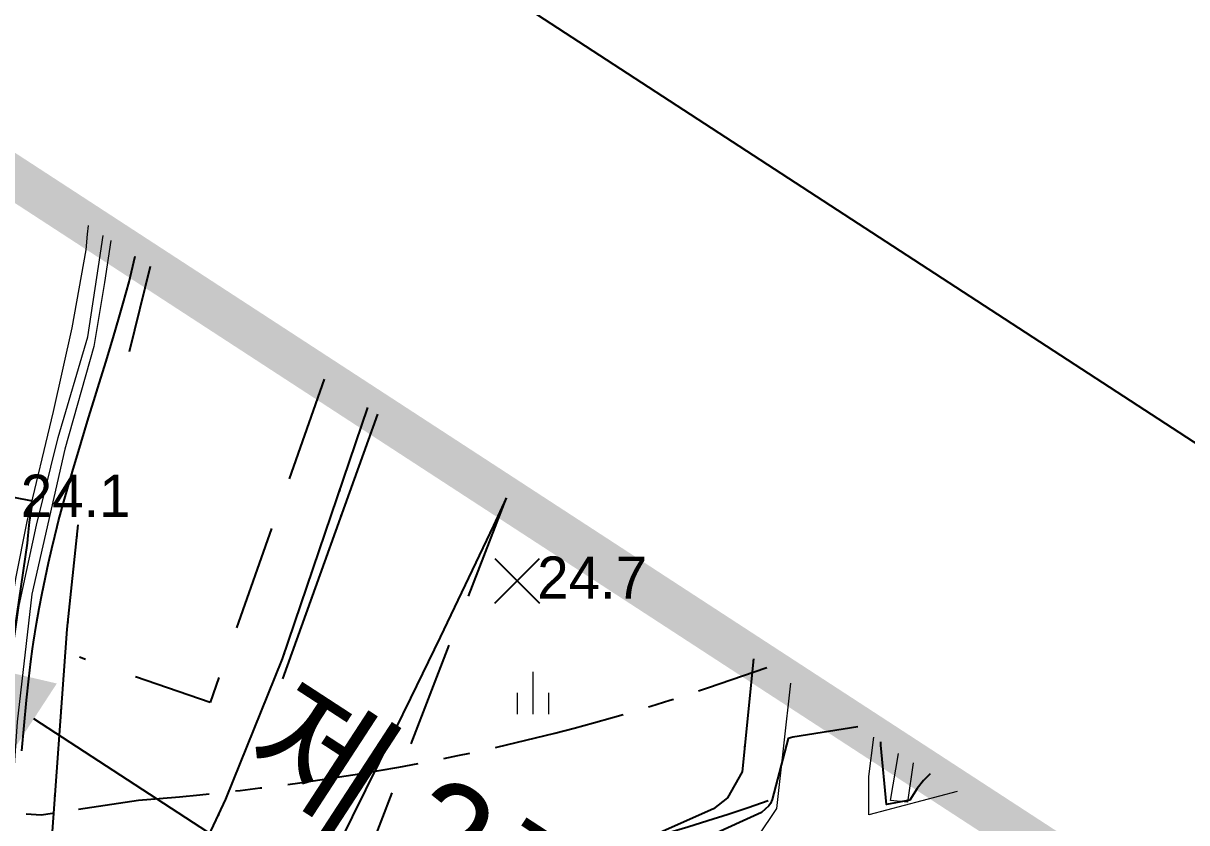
# Model space of a CAD drawing. Header units: millimetres. Extents: x 156921 to 159642, y 477538 to 479586.
# Drawn here: x 157312.9 to 157368, y 479487.3 to 479525.2 of the extents above; entities that cross this region are included whole.
import ezdxf
from ezdxf.enums import TextEntityAlignment as Align

# ---------------------------------------------------------------- set-up
doc = ezdxf.new("R2010")
doc.units = ezdxf.units.MM
doc.header["$MEASUREMENT"] = 0
for name, pattern in [('5M2P5', [7.5, 5, -2.5]), ('A-CENTR01', [2, 1.25, -0.25, 0.25, -0.25]), ('AM4', [4, 0, -4]), ('CONT', [2, 1, 1])]:
    doc.linetypes.add(name, pattern=pattern)
doc.layers.add('99_가이드라인', color=83, linetype='Continuous', plot=False)
doc.layers.add('A0013115', color=16, linetype='Continuous', lineweight=0, transparency=0.6)
doc.layers.add('C0536117', color=46, linetype='Continuous', lineweight=0, transparency=0.6)
for name, color, linetype, transparency in [('B0014117', 156, '5M2P5', 0.6), ('D0015212', 66, 'Continuous', 0.6), ('D0025111', 66, 'AM4', 0.6), ('F0017111', 94, 'Continuous', 0.6), ('F0017114', 80, 'Continuous', 0.6), ('F0027132', 56, 'Continuous', 0.6), ('F0027217', 56, 'Continuous', 0.6)]:
    doc.layers.add(name, color=color, linetype=linetype, transparency=transparency)
for name, color, linetype in [('CX-BORD-LIN1', 4, 'Continuous'), ('CX-BORD-LIN2', 3, 'Continuous'), ('CX-BORD-TEX3', 6, 'Continuous'), ('V형측구', 132, 'H-DICHV00'), ('WD_일반', 7, 'Continuous'), ('용지경계', 222, 'Continuous')]:
    doc.layers.add(name, color=color, linetype=linetype)
doc.styles.add('HM 6_일반문자', font='BAREUNDOTUMPRO1.TTF')
doc.styles.get("Standard").update_dxf_attribs({"font": 'BAREUNDOTUMPRO1.TTF'})
doc.styles.add('TB_TEXT', font='BAREUNDOTUMPRO1.TTF')
doc.styles.add('TB_WBTXT', font='BareunDotumPro3.ttf')
doc.linetypes.add('H-DICHV00', pattern='A,1.1,[32,kosdic.shx,S=0.1,R=360,X=0,Y=0],-0.333333,["V",Standard,S=0.2,R=360,X=0,Y=-0.1],-0.216667', length=1.65)
doc.linetypes.add('H-DICHV01', pattern='A,0.9,[32,kosdic.shx,S=0.1,R=0,X=0,Y=0],-0.333333,["V1",Standard,S=0.2,R=360,X=0,Y=-0.1],-0.416667', length=1.65)

# ---------------------------------------------------------------- blocks, each defined once
blk = doc.blocks.new('D0015212')
at = {"layer": 'D0015212', "color": 252, "linetype": 'Continuous', "lineweight": 13, "transparency": 33554521, "flags": 128}
for points in [[(0, -1), (0, 1)], [(-0.75, -1), (-0.75, 0)], [(0.75, -1), (0.75, 0)]]:
    blk.add_lwpolyline(points, dxfattribs=at)
blk = doc.blocks.new('F0027217')
at = {"layer": 'F0027217'}
for points in [[(-0.707, 0.707), (0.707, -0.707)], [(-0.707, -0.707), (0.707, 0.707)]]:
    blk.add_lwpolyline(points, dxfattribs=at)
blk = doc.blocks.new('WD-LOW-S')
at = {"color": 0}
blk.add_lwpolyline([(0, 0), (-62.625, 0)], dxfattribs=at)
at = {"color": 0, "linetype": 'Continuous', "lineweight": -3}
for points in [[(-62.625, 0), (-62.625, 2), (-68.125, 0)], [(-62.625, 0), (-62.625, -2), (-68.125, 0)]]:
    blk.add_solid(points, dxfattribs=at)
at = {"color": 0, "lineweight": -3, "style": 'HM 6_일반문자'}
blk.add_attdef('LOW_PREVIOUS_TEX', text='', height=5, dxfattribs=at).set_placement((-2, 2), align=Align.BOTTOM_RIGHT)
for tag, p in [('LOW_PRESENT_TEX', (2, 2)), ('STATION', (2, -8))]:
    blk.add_attdef(tag, text='', height=5, dxfattribs=at).set_placement(p, align=Align.BOTTOM_LEFT)
blk = doc.blocks.new('한맥도곽')
at = {"layer": '99_가이드라인'}
blk.add_lwpolyline([(0, 594), (841, 594), (841, 0), (0, 0)], close=True, dxfattribs=at)
at = {"layer": 'CX-BORD-LIN1', "const_width": 2}
blk.add_lwpolyline([(821, 20), (25, 20), (25, 574), (821, 574)], close=True, dxfattribs=at)
at = {"layer": 'CX-BORD-LIN1', "style": 'TB_TEXT'}
for tag, height, p in [('TR_RDAT5', 3.5, (342.5, 53)), ('TR_DGN5', 3.5, (476.118, 53)), ('TR_CHK5', 3.5, (506.118, 53)), ('TR_APP5', 3.5, (536.118, 53)), ('TR_RNUM5', 3, (310.105, 52.637)), ('TR_RDAT4', 3.5, (342.5, 47)), ('TR_DGN4', 3.5, (476.118, 47)), ('TR_CHK4', 3.5, (506.118, 47)), ('TR_APP4', 3.5, (536.118, 47)), ('TR_RNUM4', 3, (310.105, 46.637)), ('TR_RDAT3', 3.5, (342.5, 41)), ('TR_DGN3', 3.5, (476.118, 41)), ('TR_CHK3', 3.5, (506.118, 41)), ('TR_APP3', 3.5, (536.118, 41)), ('TR_RNUM3', 3, (310.105, 40.637)), ('TR_RDAT2', 3.5, (342.5, 35)), ('TR_DGN2', 3.5, (476.118, 35)), ('TR_CHK2', 3.5, (506.118, 35)), ('TR_APP2', 3.5, (536.118, 35)), ('TR_RNUM2', 3, (310.105, 34.637)), ('TR_RDAT1', 3.5, (342.5, 29)), ('TR_DGN1', 3.5, (476.118, 29)), ('TR_CHK1', 3.5, (506.118, 29)), ('TR_APP1', 3.5, (536.118, 29)), ('TR_RNUM1', 3, (310.105, 28.637))]:
    blk.add_attdef(tag, text='', height=height, dxfattribs=at).set_placement(p, align=Align.MIDDLE_CENTER)
for tag, p in [('TR_RCON5', (367.303, 53)), ('TR_RCON4', (367.303, 47)), ('TR_RCON3', (367.303, 41)), ('TR_RCON2', (367.303, 35)), ('TR_RCON1', (367.303, 29))]:
    blk.add_attdef(tag, text='', height=3.5, dxfattribs=at).set_placement(p, align=Align.MIDDLE_LEFT)
at = {"layer": 'CX-BORD-LIN2', "style": 'TB_TEXT'}
for tag, p in [('TD_VERSION', (825.5, 68.015)), ('적용표준버전', (825.5, 35))]:
    blk.add_attdef(tag, text='', height=3, rotation=90, dxfattribs=at).set_placement(p, align=Align.MIDDLE_CENTER)
at = {"layer": 'CX-BORD-TEX3', "style": 'TB_TEXT'}
for tag, height, p in [('노선이정', 4.5, (170.034, 51.456)), ('설계공구', 4.5, (568, 51.361)), ('도 면 명', 4.5, (696, 43.192)), ('설 계 사', 4.5, (170, 42.588)), ('시공공구', 4.5, (568, 42.687)), ('시 공 사', 4.5, (170, 33.593)), ('도면축척', 4.5, (568.291, 33.513)), ('건설분야', 4.5, (170, 25.125)), ('건설단계', 4.5, (240, 25.125)), ('편철번호', 4.5, (696, 25.002)), ('도면번호', 4.5, (568.291, 24.791)), ('개정번호', 3, (310.082, 23.662)), ('날짜', 3, (342.5, 23.662)), ('내   용', 3, (420.5, 23.662)), ('작성자', 3, (478, 23.662)), ('검토자', 3, (508, 23.662)), ('확인자', 3, (538, 23.662))]:
    blk.add_attdef(tag, text='', height=height, dxfattribs=at).set_placement(p, align=Align.MIDDLE)
at = {"layer": 'CX-BORD-TEX3'}
for tag, height, style, p in [('TD_LNDST', 4.5, 'TB_TEXT', (240, 51.5)), ('TD_DSECT', 4.5, 'TB_TEXT', (600.5, 51.5)), ('TD_DDIST', 4.5, 'TB_TEXT', (649.5, 51.5)), ('TD_DNAME_TOP', 4.5, 'TB_TEXT', (766, 50.118)), ('TD_CSECT', 4.5, 'TB_TEXT', (600.5, 42.5)), ('TD_CDIST', 4.5, 'TB_TEXT', (649.5, 42.5)), ('TD_DNAME_MAIN', 6, 'TB_WBTXT', (766, 41.473)), ('TD_CCOMP', 4.5, 'TB_TEXT', (240, 33.593)), ('TD_SCAL', 4.5, 'TB_TEXT', (632, 33.748)), ('TD_DNAME_BOT', 4, 'TB_TEXT', (766, 33.174)), ('TD_FIELD', 4.5, 'TB_TEXT', (205, 25.125)), ('TD_CSTEP', 4.5, 'TB_TEXT', (275.744, 25.125)), ('TD_DWGCODE', 4.5, 'TB_TEXT', (632, 24.791)), ('TD_DWGNO', 4.5, 'TB_TEXT', (766, 25.002))]:
    blk.add_attdef(tag, text='', height=height, dxfattribs=dict(at, style=style)).set_placement(p, align=Align.MIDDLE_CENTER)
at = {"layer": 'CX-BORD-TEX3', "style": 'TB_TEXT'}
for tag, height, width, p in [('TD_DCOMP', 4.5, 0.85, (240, 42.588)), ('TD_CNAME', 5, 0.8, (90, 27.596))]:
    blk.add_attdef(tag, text='', height=height, dxfattribs=dict(at, width=width)).set_placement(p, align=Align.MIDDLE_CENTER)

msp = doc.modelspace()

# ---------------------------------------------------------------- linework, layer by layer
at = {"layer": 'A0013115', "transparency": 33554521, "flags": 128}
for points in [[(157315.949, 479515.651), (157315.905, 479515.245), (157315.84, 479514.498)], [(157315.949, 479515.651), (157315.905, 479515.245), (157315.84, 479514.498)], [(157315.84, 479514.498), (157315.172, 479510.799), (157314.283, 479506.833), (157313.048, 479501.62), (157312.498, 479498.928), (157311.789, 479494.352), (157311.017, 479488.221), (157310.549, 479482.523), (157311.318, 479481.911), (157312.084, 479481.84)], [(157315.84, 479514.498), (157315.172, 479510.799), (157314.283, 479506.833), (157313.048, 479501.62), (157312.498, 479498.928), (157311.789, 479494.352), (157311.017, 479488.221), (157310.549, 479482.523), (157311.318, 479481.911), (157312.084, 479481.84)], [(157349.246, 479493.967), (157348.583, 479488.024), (157346.806, 479485.376), (157342.498, 479483.55)], [(157349.246, 479493.967), (157348.583, 479488.024), (157346.806, 479485.376), (157342.498, 479483.55)], [(157357.137, 479488.828), (157352.949, 479487.722), (157352.954, 479489.529), (157353.193, 479491.397)], [(157357.137, 479488.828), (157352.949, 479487.722), (157352.954, 479489.529), (157353.193, 479491.397)]]:
    msp.add_lwpolyline(points, dxfattribs=at)
at = {"layer": 'B0014117', "transparency": 33554521, "flags": 128}
for points in [[(157327.135, 479508.366), (157321.725, 479493.036), (157315.538, 479495.185)], [(157327.135, 479508.366), (157321.725, 479493.036), (157315.538, 479495.185)], [(157335.762, 479502.748), (157326.576, 479479.033), (157320.474, 479481.228)], [(157335.762, 479502.748), (157326.576, 479479.033), (157320.474, 479481.228)]]:
    msp.add_lwpolyline(points, dxfattribs=at)
at = {"layer": 'C0536117', "transparency": 33554521, "flags": 128}
for points in [[(157317.023, 479514.952), (157316.728, 479512.95), (157316.215, 479509.92), (157314.835, 479505.05), (157313.282, 479498.181), (157312.585, 479492.12), (157311.883, 479482.061), (157311.501, 479482.096), (157312.107, 479493.602), (157312.684, 479497.637), (157313.501, 479501.451), (157314.532, 479505.604), (157315.926, 479510.371), (157316.443, 479513.714), (157316.666, 479515.184)], [(157317.023, 479514.952), (157316.728, 479512.95), (157316.215, 479509.92), (157314.835, 479505.05), (157313.282, 479498.181), (157312.585, 479492.12), (157311.883, 479482.061), (157311.501, 479482.096), (157312.107, 479493.602), (157312.684, 479497.637), (157313.501, 479501.451), (157314.532, 479505.604), (157315.926, 479510.371), (157316.443, 479513.714), (157316.666, 479515.184)], [(157355.056, 479490.183), (157354.791, 479488.317), (157353.99, 479488.394), (157354.369, 479490.631)], [(157355.056, 479490.183), (157354.791, 479488.317), (157353.99, 479488.394), (157354.369, 479490.631)]]:
    msp.add_lwpolyline(points, dxfattribs=at)
at = {"layer": 'D0025111', "linetype": 'Continuous', "transparency": 33554521, "flags": 128}
for points in [[(157317.902, 479509.681), (157318.904, 479513.727)], [(157329.196, 479507.024), (157325.144, 479495.12), (157322.464, 479488.456), (157320.491, 479484.238), (157317.803, 479480.668), (157315.327, 479477.445), (157314.853, 479477.365), (157314.171, 479477.69), (157314.109, 479479.479), (157314.139, 479485.398), (157314.959, 479496.526), (157315.48, 479501.464)], [(157325.171, 479494.168), (157329.678, 479506.71)], [(157347.489, 479495.111), (157346.951, 479489.753), (157346.256, 479488.519), (157345.597, 479488.005), (157336.238, 479483.852), (157330.84, 479480.341), (157328.086, 479478.39), (157325.964, 479477.79), (157318.85, 479475.564), (157316.483, 479475.566), (157316.021, 479475.772), (157315.413, 479476.351), (157315.434, 479476.62), (157316.592, 479478.32), (157320.687, 479483.56), (157321.417, 479484.992)]]:
    msp.add_lwpolyline(points, dxfattribs=at)
at = {"layer": 'D0025111', "transparency": 33554521, "flags": 128}
for points in [[(157317.902, 479509.681), (157318.904, 479513.727)], [(157329.196, 479507.024), (157325.144, 479495.12), (157322.464, 479488.456), (157320.491, 479484.238), (157317.803, 479480.668), (157315.327, 479477.445), (157314.853, 479477.365), (157314.171, 479477.69), (157314.109, 479479.479), (157314.139, 479485.398), (157314.959, 479496.526), (157315.48, 479501.464)], [(157325.171, 479494.168), (157329.678, 479506.71)], [(157347.489, 479495.111), (157346.951, 479489.753), (157346.256, 479488.519), (157345.597, 479488.005), (157336.238, 479483.852), (157330.84, 479480.341), (157328.086, 479478.39), (157325.964, 479477.79), (157318.85, 479475.564), (157316.483, 479475.566), (157316.021, 479475.772), (157315.413, 479476.351), (157315.434, 479476.62), (157316.592, 479478.32), (157320.687, 479483.56), (157321.417, 479484.992)]]:
    msp.add_lwpolyline(points, dxfattribs=at)
at = {"layer": 'F0017111', "transparency": 33554521, "flags": 128}
for points in [[(157312.797, 479490.756), (157313.029, 479493.157), (157313.139, 479494.167), (157313.234, 479494.99), (157313.308, 479495.582), (157313.352, 479495.899), (157313.501, 479496.791), (157313.626, 479497.507), (157313.762, 479498.224), (157314.065, 479499.663), (157314.22, 479500.34), (157314.361, 479500.928), (157314.473, 479501.381), (157314.545, 479501.653), (157314.802, 479502.565), (157315.211, 479503.996), (157315.615, 479505.373), (157315.964, 479506.54), (157316.21, 479507.343), (157316.405, 479507.964), (157316.781, 479509.177), (157317.131, 479510.334), (157317.418, 479511.309), (157317.609, 479511.973), (157317.751, 479512.482), (157317.886, 479512.98), (157318.007, 479513.459), (157318.175, 479514.201)], [(157312.797, 479490.756), (157313.029, 479493.157), (157313.139, 479494.167), (157313.234, 479494.99), (157313.308, 479495.582), (157313.352, 479495.899), (157313.501, 479496.791), (157313.626, 479497.507), (157313.762, 479498.224), (157314.065, 479499.663), (157314.22, 479500.34), (157314.361, 479500.928), (157314.473, 479501.381), (157314.545, 479501.653), (157314.802, 479502.565), (157315.211, 479503.996), (157315.615, 479505.373), (157315.964, 479506.54), (157316.21, 479507.343), (157316.405, 479507.964), (157316.781, 479509.177), (157317.131, 479510.334), (157317.418, 479511.309), (157317.609, 479511.973), (157317.751, 479512.482), (157317.886, 479512.98), (157318.007, 479513.459), (157318.175, 479514.201)], [(157309.879, 479503.272), (157313.211, 479502.627), (157313.242, 479502.613), (157313.266, 479502.588), (157313.282, 479502.558), (157313.291, 479502.525), (157313.292, 479502.49), (157313.156, 479501.594), (157313.095, 479500.962), (157313.055, 479500.599), (157312.062, 479493.787)], [(157309.879, 479503.272), (157313.211, 479502.627), (157313.242, 479502.613), (157313.266, 479502.588), (157313.282, 479502.558), (157313.291, 479502.525), (157313.292, 479502.49), (157313.156, 479501.594), (157313.095, 479500.962), (157313.055, 479500.599), (157312.062, 479493.787)], [(157352.433, 479491.892), (157349.35, 479491.394), (157349.131, 479491.331), (157348.375, 479488.439), (157348.288, 479488.257), (157348.213, 479488.145), (157347.873, 479487.835), (157345.397, 479486.711)], [(157352.433, 479491.892), (157349.35, 479491.394), (157349.131, 479491.331), (157348.375, 479488.439), (157348.288, 479488.257), (157348.213, 479488.145), (157347.873, 479487.835), (157345.397, 479486.711)], [(157355.864, 479489.658), (157355.553, 479489.345), (157355.251, 479488.97), (157354.892, 479488.417), (157353.794, 479488.203), (157353.524, 479491.02), (157353.519, 479491.184)], [(157355.864, 479489.658), (157355.553, 479489.345), (157355.251, 479488.97), (157354.892, 479488.417), (157353.794, 479488.203), (157353.524, 479491.02), (157353.519, 479491.184)]]:
    msp.add_lwpolyline(points, dxfattribs=at)
at = {"layer": 'F0017114', "transparency": 33554521, "flags": 128}
msp.add_lwpolyline([(157327.837, 479486.316), (157329.76, 479490.212), (157331.252, 479493.251), (157332.651, 479496.134), (157335.172, 479501.433), (157335.78, 479502.737)], dxfattribs=at)
msp.add_lwpolyline([(157327.837, 479486.316), (157329.76, 479490.212), (157331.252, 479493.251), (157332.651, 479496.134), (157335.172, 479501.433), (157335.78, 479502.737)], dxfattribs=at)
at = {"layer": 'V형측구', "color": 9, "linetype": 'H-DICHV01', "ltscale": 10, "flags": 128}
msp.add_lwpolyline([(157348.177, 479488.376), (157347.231, 479488.052), (157346.282, 479487.735), (157345.331, 479487.429), (157344.376, 479487.131), (157343.418, 479486.843), (157342.458, 479486.564), (157341.495, 479486.293), (157340.53, 479486.032), (157339.562, 479485.78), (157338.592, 479485.537), (157337.62, 479485.302), (157336.646, 479485.077), (157335.67, 479484.86), (157334.692, 479484.652), (157333.712, 479484.453), (157332.73, 479484.263), (157331.747, 479484.08), (157330.762, 479483.907), (157329.776, 479483.742), (157328.788, 479483.585), (157327.799, 479483.436), (157326.809, 479483.295), (157325.818, 479483.162), (157324.826, 479483.036), (157323.833, 479482.918), (157322.839, 479482.807), (157321.845, 479482.703), (157320.849, 479482.606), (157319.854, 479482.515), (157318.857, 479482.428)], dxfattribs=at)
at = {"layer": '용지경계', "linetype": 'A-CENTR01', "ltscale": 5, "flags": 128}
msp.add_lwpolyline([(157234.511, 479523.939), (157240.113, 479520.868), (157241.016, 479520.367), (157241.911, 479519.863), (157242.8, 479519.358), (157243.685, 479518.852), (157244.566, 479518.344), (157245.444, 479517.835), (157246.32, 479517.324), (157247.194, 479516.812), (157248.065, 479516.299), (157248.936, 479515.785), (157249.804, 479515.269), (157250.676, 479514.75), (157251.538, 479514.235), (157252.403, 479513.716), (157253.267, 479513.196), (157254.13, 479512.674), (157254.993, 479512.152), (157255.854, 479511.629), (157256.718, 479511.102), (157257.575, 479510.578), (157258.435, 479510.051), (157259.294, 479509.523), (157260.152, 479508.994), (157261.01, 479508.462), (157261.868, 479507.93), (157262.725, 479507.396), (157263.581, 479506.86), (157264.437, 479506.322), (157265.293, 479505.782), (157266.142, 479505.246), (157266.991, 479504.707), (157267.839, 479504.169), (157268.685, 479503.631), (157269.528, 479503.095), (157270.369, 479502.56), (157271.207, 479502.028), (157272.042, 479501.5), (157272.875, 479500.977), (157273.694, 479500.465), (157274.532, 479499.947), (157275.356, 479499.442), (157276.178, 479498.946), (157276.998, 479498.459), (157277.817, 479497.982), (157278.635, 479497.515), (157279.454, 479497.059), (157280.275, 479496.613), (157281.069, 479496.193), (157281.927, 479495.752), (157282.757, 479495.337), (157283.59, 479494.934), (157284.425, 479494.542), (157285.263, 479494.163), (157286.103, 479493.797), (157286.944, 479493.443), (157287.787, 479493.105), (157288.631, 479492.781), (157289.476, 479492.472), (157290.32, 479492.18), (157291.163, 479491.905), (157292.008, 479491.648), (157292.858, 479491.407), (157293.72, 479491.181), (157294.595, 479490.967), (157295.483, 479490.765), (157296.383, 479490.574), (157297.296, 479490.391), (157298.222, 479490.216), (157299.165, 479490.046), (157300.128, 479489.879), (157301.119, 479489.708), (157302.153, 479489.526), (157303.257, 479489.316), (157304.425, 479489.061), (157305.603, 479488.757), (157306.68, 479488.438), (157307.496, 479488.191), (157308.307, 479487.993), (157313.715, 479487.725), (157318.34, 479488.406), (157319.321, 479488.491), (157320.283, 479488.579), (157321.24, 479488.673), (157322.195, 479488.773), (157323.147, 479488.879), (157324.096, 479488.992), (157325.043, 479489.111), (157325.987, 479489.238), (157326.93, 479489.372), (157327.87, 479489.514), (157328.809, 479489.663), (157329.745, 479489.82), (157330.679, 479489.985), (157331.612, 479490.158), (157332.543, 479490.338), (157333.47, 479490.527), (157334.396, 479490.724), (157335.32, 479490.929), (157336.24, 479491.142), (157337.16, 479491.363), (157338.076, 479491.593), (157338.99, 479491.831), (157339.901, 479492.077), (157340.809, 479492.333), (157341.715, 479492.596), (157342.617, 479492.868), (157343.518, 479493.149), (157344.414, 479493.437), (157345.309, 479493.735), (157348.12, 479494.7)], dxfattribs=at)

# ---------------------------------------------------------------- block references
at = {"rotation": 326.9270375787892}
msp.add_blockref('한맥도곽', (156920.788, 479088.004), dxfattribs=at)
at = {"layer": 'D0015212', "linetype": 'Continuous', "lineweight": 13, "transparency": 33554521}
msp.add_blockref('D0015212', (157337.043, 479493.498, -474.609), dxfattribs=at)
at = {"layer": 'D0015212', "lineweight": 13, "transparency": 33554521}
msp.add_blockref('D0015212', (157337.043, 479493.498, -474.609), dxfattribs=at)
at = {"layer": 'F0027217', "linetype": 'Continuous', "lineweight": 13, "transparency": 33554521, "xscale": 1.5, "yscale": 1.5, "zscale": 1.5}
msp.add_blockref('F0027217', (157336.287, 479498.814, -475.294), dxfattribs=at)
at = {"layer": 'F0027217', "lineweight": 13, "transparency": 33554521, "xscale": 1.5, "yscale": 1.5, "zscale": 1.5}
msp.add_blockref('F0027217', (157336.287, 479498.814, -475.294), dxfattribs=at)
at = {"layer": 'WD_일반', "color": 13, "linetype": 'CONT'}
ref = msp.add_blockref('WD-LOW-S', (157365.849, 479458.094), dxfattribs=dict(at, rotation=326.9270375787892))
ref.add_attrib('LOW_PREVIOUS_TEX', '제 2공구 과업종점', dxfattribs={"layer": '0', "color": 0, "lineweight": -3, "height": 5, "rotation": 326.927, "style": 'TB_TEXT'}).set_placement((157365.265, 479460.862), align=Align.BOTTOM_RIGHT)

# ---------------------------------------------------------------- texts
at = {"layer": 'F0027132', "transparency": 33554521, "style": 'HM 6_일반문자'}
for s, p in [('24.1', (157312.752, 479501.845, -475.874)), ('24.1', (157312.752, 479501.845, -475.874)), ('24.7', (157337.237, 479497.964, -475.294)), ('24.7', (157337.237, 479497.964, -475.294))]:
    msp.add_text(s, height=2, dxfattribs=at).set_placement(p)

doc.saveas('drawing.dxf')
